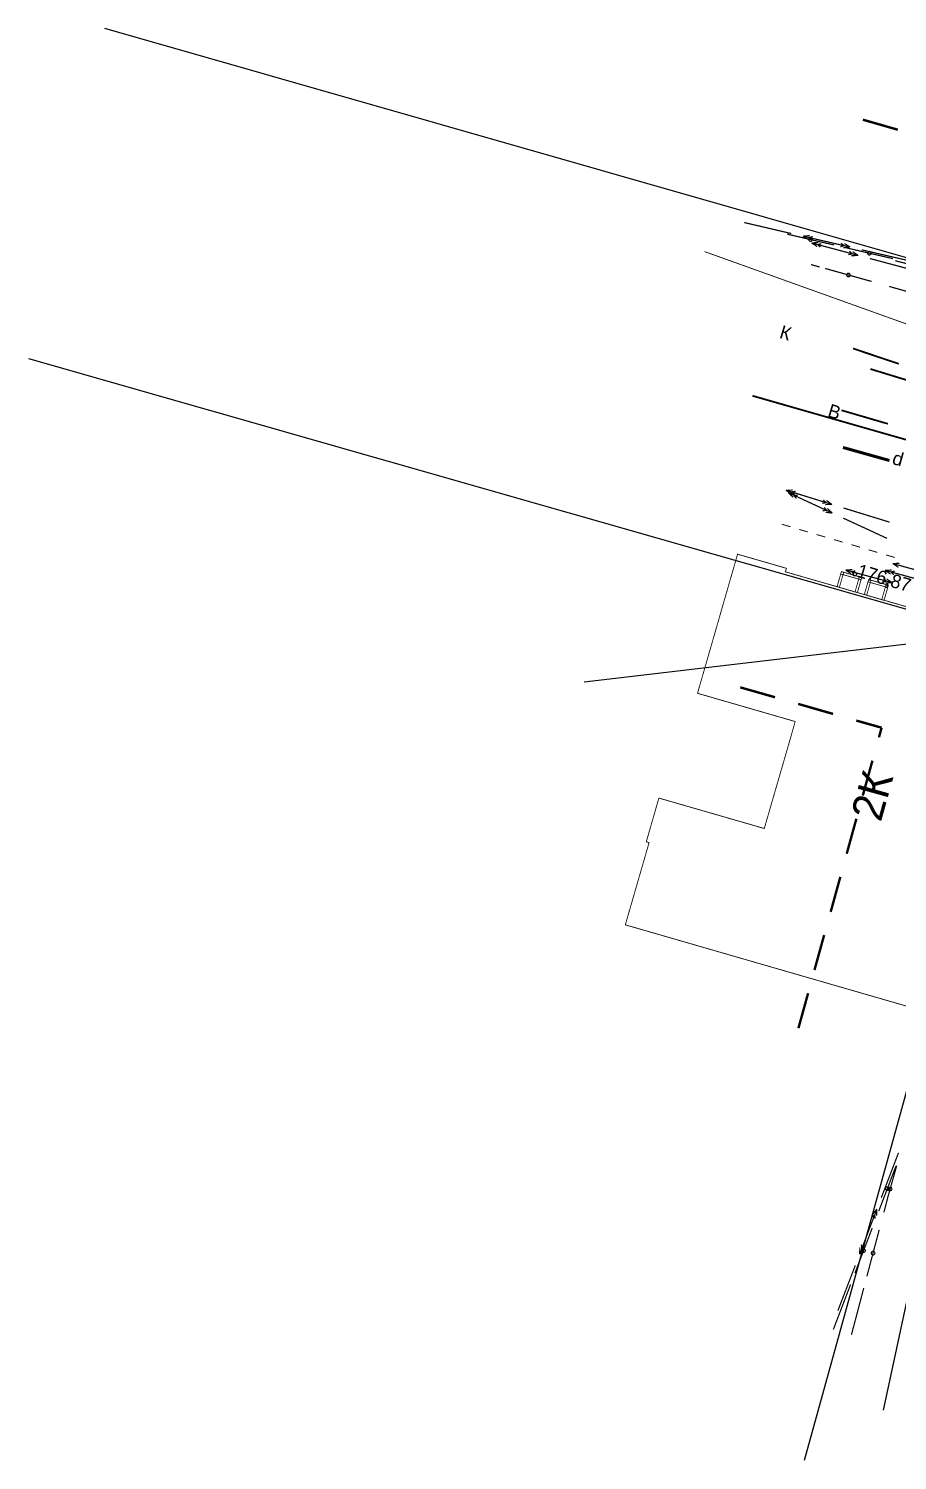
# Model space of a CAD drawing. Extents: x -2634 to -2115, y -2142 to -1393.
# Drawn here: x -2633.7 to -2561.8, y -2081.4 to -1962.9 of the extents above; entities that cross this region are included whole.
import ezdxf

# ---------------------------------------------------------------- set-up
doc = ezdxf.new("R2010")
doc.units = 0
doc.header["$MEASUREMENT"] = 0
for name, color, linetype in [('500_Дополн-Бордюры__п', 7, 'Continuous'), ('500_Линии_-Линии_связ', 7, 'Continuous'), ('500_Линии_-ЛЭП_провод', 7, 'Continuous'), ('500_Линии_-Электрокаб', 7, 'Continuous'), ('500_Рельеф-Высотные_о', 7, 'Continuous'), ('500_Строен-Дополнения', 7, 'Continuous'), ('500_Строен-Здания', 7, 'Continuous'), ('500_Трубоп-Водопровод', 7, 'Continuous'), ('500_Трубоп-Газопровод', 7, 'Continuous'), ('500_Трубоп-Канализаци', 7, 'Continuous'), ('Красные_ли-Красные_ли', 7, 'Continuous'), ('Красные_ли-Линии_регу', 7, 'Continuous'), ('Красные_ли-Оси_улиц_к', 7, 'Continuous')]:
    doc.layers.add(name, color=color, linetype=linetype)
doc.styles.add('TARIAL', font='Arial')

msp = doc.modelspace()

# ---------------------------------------------------------------- linework, layer by layer
at = {"layer": '500_Дополн-Бордюры__п', "color": 1, "const_width": 0.075}
for points in [[(-2570.6, -2004.12), (-2571.32, -2003.91)], [(-2569.17, -2004.55), (-2569.88, -2004.34)], [(-2567.73, -2004.97), (-2568.45, -2004.76)], [(-2566.29, -2005.39), (-2567.01, -2005.18)], [(-2564.85, -2005.81), (-2565.57, -2005.6)], [(-2563.41, -2006.24), (-2564.13, -2006.03)], [(-2561.97, -2006.66), (-2562.69, -2006.45)]]:
    msp.add_lwpolyline(points, dxfattribs=at)
at = {"layer": '500_Линии_-Линии_связ', "color": 0, "const_width": 0.1}
for points in [[(-2566.99, -1980.78), (-2570.88, -1979.88)], [(-2562.12, -1981.91), (-2566.01, -1981.01)], [(-2568.7, -1982.46), (-2568.91, -1982.4)], [(-2568.91, -1982.4), (-2568.19, -1982.6)], [(-2563.89, -1983.8), (-2567.74, -1982.72)], [(-2561.93, -1982.08), (-2558.06, -1983.09)], [(-2558.59, -1985.29), (-2562.44, -1984.21)], [(-2561.87, -2057.07), (-2563.3, -2060.81)], [(-2562.51, -2059.52), (-2561.81, -2057.04)], [(-2562.87, -2060.9), (-2562.51, -2059.52)], [(-2563.84, -2062.21), (-2565.27, -2065.94)], [(-2564.28, -2066.21), (-2563.26, -2062.35)], [(-2565.63, -2066.88), (-2567.06, -2070.61)], [(-2565.56, -2071.05), (-2564.54, -2067.18)]]:
    msp.add_lwpolyline(points, dxfattribs=at)
for points in [[(-2568.97, -1980.48), (-2569.04, -1980.44), (-2569.08, -1980.37), (-2569.08, -1980.3), (-2569.05, -1980.23), (-2568.98, -1980.19), (-2568.9, -1980.18), (-2568.83, -1980.22), (-2568.79, -1980.29), (-2568.79, -1980.36), (-2568.83, -1980.43), (-2568.89, -1980.47)], [(-2564.1, -1981.61), (-2564.17, -1981.57), (-2564.21, -1981.5), (-2564.21, -1981.43), (-2564.18, -1981.36), (-2564.11, -1981.32), (-2564.03, -1981.31), (-2563.96, -1981.35), (-2563.92, -1981.42), (-2563.92, -1981.49), (-2563.96, -1981.56), (-2564.02, -1981.6)], [(-2565.85, -1983.41), (-2565.92, -1983.37), (-2565.96, -1983.3), (-2565.96, -1983.22), (-2565.92, -1983.16), (-2565.85, -1983.12), (-2565.77, -1983.12), (-2565.71, -1983.16), (-2565.67, -1983.23), (-2565.67, -1983.3), (-2565.71, -1983.37), (-2565.78, -1983.41)], [(-2562.45, -2058.99), (-2562.49, -2059.06), (-2562.56, -2059.09), (-2562.64, -2059.08), (-2562.7, -2059.04), (-2562.74, -2058.96), (-2562.73, -2058.89), (-2562.68, -2058.82), (-2562.61, -2058.79), (-2562.53, -2058.8), (-2562.47, -2058.85), (-2562.44, -2058.92)], [(-2562.5, -2058.93), (-2562.46, -2058.86), (-2562.39, -2058.82), (-2562.31, -2058.82), (-2562.24, -2058.86), (-2562.21, -2058.93), (-2562.21, -2059.01), (-2562.25, -2059.07), (-2562.31, -2059.11), (-2562.39, -2059.11), (-2562.46, -2059.07), (-2562.5, -2059)], [(-2564.42, -2064.13), (-2564.46, -2064.19), (-2564.53, -2064.23), (-2564.61, -2064.22), (-2564.67, -2064.17), (-2564.7, -2064.1), (-2564.7, -2064.02), (-2564.65, -2063.96), (-2564.58, -2063.93), (-2564.5, -2063.94), (-2564.44, -2063.98), (-2564.41, -2064.05)], [(-2563.91, -2064.24), (-2563.88, -2064.18), (-2563.81, -2064.14), (-2563.73, -2064.14), (-2563.66, -2064.17), (-2563.62, -2064.24), (-2563.62, -2064.32), (-2563.66, -2064.39), (-2563.73, -2064.43), (-2563.81, -2064.43), (-2563.87, -2064.39), (-2563.91, -2064.32)]]:
    msp.add_lwpolyline(points, close=True, dxfattribs=at)
at = {"layer": '500_Линии_-Линии_связ', "color": 6}
for points in [[(-2587.71, -2016.96), (-2548.97, -2012.41)], [(-2548.97, -2012.41), (-2562.92, -2077.29)]]:
    msp.add_lwpolyline(points, dxfattribs=at)
at = {"layer": '500_Линии_-ЛЭП_провод', "color": 253, "const_width": 0.07}
for points in [[(-2547.05, -1992.32), (-2577.74, -1981.32)], [(-2562.92, -2077.29), (-2548.97, -2012.41)]]:
    msp.add_lwpolyline(points, dxfattribs=at)
at = {"layer": '500_Линии_-Электрокаб', "color": 12, "const_width": 0.1}
for points in [[(-2570.54, -1979.83), (-2574.44, -1978.92)], [(-2569.01, -1980), (-2569.57, -1980.05)], [(-2565.67, -1980.95), (-2569.57, -1980.05)], [(-2569.1, -1980.34), (-2569.57, -1980.05)], [(-2568.76, -1980.08), (-2569.08, -1980.16)], [(-2568.82, -1980.38), (-2569.08, -1980.16)], [(-2568.86, -1980.61), (-2568.3, -1980.57)], [(-2568.86, -1980.61), (-2565, -1981.64)], [(-2568.86, -1980.61), (-2568.4, -1980.91)], [(-2568.37, -1980.74), (-2568.05, -1980.67)], [(-2568.37, -1980.74), (-2568.13, -1980.96)], [(-2566.17, -1980.84), (-2566.48, -1980.92)], [(-2566.17, -1980.84), (-2566.42, -1980.62)], [(-2565.67, -1980.95), (-2566.23, -1981.01)], [(-2565.67, -1980.95), (-2566.14, -1980.66)], [(-2565.81, -1981.58), (-2565.48, -1981.51)], [(-2565.73, -1981.29), (-2565.48, -1981.51)], [(-2565.56, -1981.67), (-2565, -1981.64)], [(-2565.46, -1981.33), (-2565, -1981.64)], [(-2560.8, -1982.08), (-2564.7, -1981.18)], [(-2564.03, -1981.9), (-2560.17, -1982.93)], [(-2570.99, -2001.09), (-2570.44, -2001.08)], [(-2570.99, -2001.09), (-2570.26, -2001.31)], [(-2570.99, -2001.09), (-2570.54, -2001.41)], [(-2570.78, -2001.3), (-2567.15, -2002.98)], [(-2570.78, -2001.3), (-2570.23, -2001.36)], [(-2570.78, -2001.3), (-2570.38, -2001.68)], [(-2570.51, -2001.24), (-2570.22, -2001.18)], [(-2570.51, -2001.24), (-2570.3, -2001.45)], [(-2570.32, -2001.52), (-2569.99, -2001.5)], [(-2570.32, -2001.52), (-2570.12, -2001.78)], [(-2570.3, -2001.45), (-2570.27, -2001.47)], [(-2570.26, -2001.31), (-2567.17, -2002.27)], [(-2570.22, -2001.18), (-2570.19, -2001.18)], [(-2567.98, -2002.18), (-2567.65, -2002.12)], [(-2567.94, -2002.78), (-2567.6, -2002.77)], [(-2567.89, -2001.89), (-2567.65, -2002.12)], [(-2567.81, -2002.51), (-2567.6, -2002.77)], [(-2567.73, -2002.28), (-2567.17, -2002.27)], [(-2567.7, -2002.92), (-2567.15, -2002.98)], [(-2567.62, -2001.94), (-2567.17, -2002.27)], [(-2567.55, -2002.6), (-2567.15, -2002.98)], [(-2566.22, -2002.56), (-2562.39, -2003.74)], [(-2566.24, -2003.4), (-2562.61, -2005.08)], [(-2566.04, -2007.7), (-2565.48, -2007.67)], [(-2566.04, -2007.7), (-2562.18, -2008.75)], [(-2566.04, -2007.7), (-2565.58, -2008.01)], [(-2565.55, -2007.83), (-2565.23, -2007.77)], [(-2562.78, -2007.73), (-2562.22, -2007.7)], [(-2562.78, -2007.73), (-2558.92, -2008.77)], [(-2562.78, -2007.73), (-2562.32, -2008.04)], [(-2562.13, -2007.17), (-2561.58, -2007.14)], [(-2562.13, -2007.17), (-2558.27, -2008.23)], [(-2562.13, -2007.17), (-2561.67, -2007.48)], [(-2565.55, -2007.84), (-2565.31, -2008.06)], [(-2562.99, -2008.69), (-2562.66, -2008.62)], [(-2562.91, -2008.39), (-2562.66, -2008.62)], [(-2562.74, -2008.78), (-2562.18, -2008.75)], [(-2562.64, -2008.44), (-2562.18, -2008.75)], [(-2562.29, -2007.86), (-2561.97, -2007.79)], [(-2562.29, -2007.86), (-2562.05, -2008.09)], [(-2561.66, -2055.97), (-2563.09, -2059.7)], [(-2563.45, -2060.64), (-2564.88, -2064.37)], [(-2563.63, -2061.11), (-2563.88, -2061.33)], [(-2563.45, -2060.64), (-2563.8, -2061.06)], [(-2563.63, -2061.11), (-2563.6, -2061.43)], [(-2563.45, -2060.64), (-2563.48, -2061.19)], [(-2564.86, -2063.81), (-2564.88, -2064.37)], [(-2564.53, -2063.94), (-2564.88, -2064.37)], [(-2564.74, -2063.57), (-2564.71, -2063.9)], [(-2564.46, -2063.68), (-2564.71, -2063.9)], [(-2565.24, -2065.3), (-2566.68, -2069.04)]]:
    msp.add_lwpolyline(points, dxfattribs=at)
at = {"layer": '500_Рельеф-Высотные_о', "color": 0}
msp.add_lwpolyline([(-2565.28, -2007.89), (-2565.21, -2007.91), (-2565.15, -2007.96), (-2565.13, -2008.04), (-2565.15, -2008.11), (-2565.21, -2008.17), (-2565.28, -2008.19), (-2565.36, -2008.17), (-2565.41, -2008.11), (-2565.43, -2008.04), (-2565.41, -2007.96), (-2565.36, -2007.91)], close=True, dxfattribs=at)
at = {"layer": '500_Строен-Дополнения', "color": 0, "const_width": 0.07}
for points in [[(-2566.75, -2009.08), (-2565.07, -2009.57), (-2564.71, -2008.32), (-2566.39, -2007.83)], [(-2564.49, -2009.73), (-2562.86, -2010.21), (-2562.5, -2008.96), (-2564.13, -2008.49)]]:
    msp.add_lwpolyline(points, close=True, dxfattribs=at)
at = {"layer": '500_Строен-Дополнения', "color": 0, "const_width": 0.065}
for points in [[(-2566.2, -2007.89), (-2566.56, -2009.14)], [(-2564.76, -2008.51), (-2566.44, -2008.03)], [(-2565.26, -2009.51), (-2564.9, -2008.26)], [(-2563.94, -2008.54), (-2564.3, -2009.79)], [(-2562.55, -2009.15), (-2564.19, -2008.68)], [(-2563.05, -2010.15), (-2562.69, -2008.9)]]:
    msp.add_lwpolyline(points, dxfattribs=at)
at = {"layer": '500_Строен-Здания', "color": 0, "const_width": 0.07}
msp.add_lwpolyline([(-2550.97, -2013.64), (-2552.03, -2013.33), (-2556.77, -2011.97), (-2560.55, -2010.87), (-2571.03, -2007.85), (-2570.94, -2007.56), (-2574.99, -2006.39), (-2578.31, -2017.91), (-2570.22, -2020.25), (-2570.72, -2022.01), (-2572.78, -2029.11), (-2574.44, -2028.63), (-2581.51, -2026.59), (-2582.55, -2030.21), (-2582.32, -2030.28), (-2584.29, -2037.09), (-2559.79, -2044.17), (-2559.58, -2043.45), (-2559.27, -2042.38), (-2558.29, -2038.97), (-2553.07, -2020.89), (-2552.82, -2020.96), (-2550.73, -2013.71)], close=True, dxfattribs=at)
at = {"layer": '500_Трубоп-Водопровод', "color": 94}
for points, const_width in [([(-2566.38, -1994.47), (-2562.54, -1995.59)], 0.15), ([(-2566.26, -1997.55), (-2562.41, -1998.63)], 0.25)]:
    msp.add_lwpolyline(points, dxfattribs=dict(at, const_width=const_width))
at = {"layer": '500_Трубоп-Газопровод', "color": 5, "const_width": 0.15}
msp.add_lwpolyline([(-2563.99, -1991.05), (-2560.16, -1992.22)], dxfattribs=at)
at = {"layer": '500_Трубоп-Канализаци', "color": 34, "const_width": 0.15}
msp.add_lwpolyline([(-2565.43, -1989.35), (-2561.64, -1990.62)], dxfattribs=at)
at = {"layer": 'Красные_ли-Красные_ли', "color": 12}
for p, q in [((-2544.28, -1986.61), (-2627.39, -1962.86)), ((-2633.72, -1990.17), (-2550.78, -2013.87)), ((-2550.78, -2013.87), (-2569.47, -2081.45))]:
    msp.add_line(p, q, dxfattribs=at)
at = {"layer": 'Красные_ли-Линии_регу', "color": 0, "const_width": 0.2}
for points in [[(-2564.61, -1970.4), (-2561.72, -1971.23)], [(-2571.89, -2018.24), (-2574.77, -2017.42)], [(-2567.08, -2019.62), (-2569.97, -2018.79)], [(-2563.06, -2020.76), (-2565.16, -2020.17)], [(-2563.28, -2021.56), (-2563.06, -2020.76)], [(-2564.62, -2026.38), (-2563.82, -2023.49)], [(-2565.95, -2031.2), (-2565.15, -2028.3)], [(-2567.28, -2036.02), (-2566.48, -2033.12)], [(-2568.62, -2040.83), (-2567.82, -2037.94)], [(-2569.95, -2045.65), (-2569.15, -2042.76)]]:
    msp.add_lwpolyline(points, dxfattribs=at)
at = {"layer": 'Красные_ли-Оси_улиц_к', "color": 12, "const_width": 0.15}
msp.add_lwpolyline([(-2573.76, -1993.27), (-2535.17, -2004.3)], dxfattribs=at)

# ---------------------------------------------------------------- texts
at = {"layer": '500_Рельеф-Высотные_о', "color": 214}
msp.add_text('176,87', height=1.11, rotation=343.42, dxfattribs=at).set_placement((-2565.18, -2008.24))
at = {"layer": '500_Строен-Здания', "color": 5}
msp.add_text('2К', height=2.59, rotation=74.48, dxfattribs=at).set_placement((-2563.13, -2028.64))
at = {"layer": '500_Трубоп-Водопровод', "color": 94}
msp.add_text('В', height=1.11, rotation=343.36, dxfattribs=at).set_placement((-2567.6, -1994.98))
at = {"layer": '500_Трубоп-Водопровод', "color": 94, "style": 'TARIAL'}
msp.add_text('d 500   ст.', height=1.11, rotation=344.08, dxfattribs=at).set_placement((-2562.26, -1998.9))
at = {"layer": '500_Трубоп-Канализаци', "color": 14}
msp.add_text('К', height=1.11, rotation=343.38, dxfattribs=at).set_placement((-2571.59, -1988.46))

doc.saveas('drawing.dxf')
